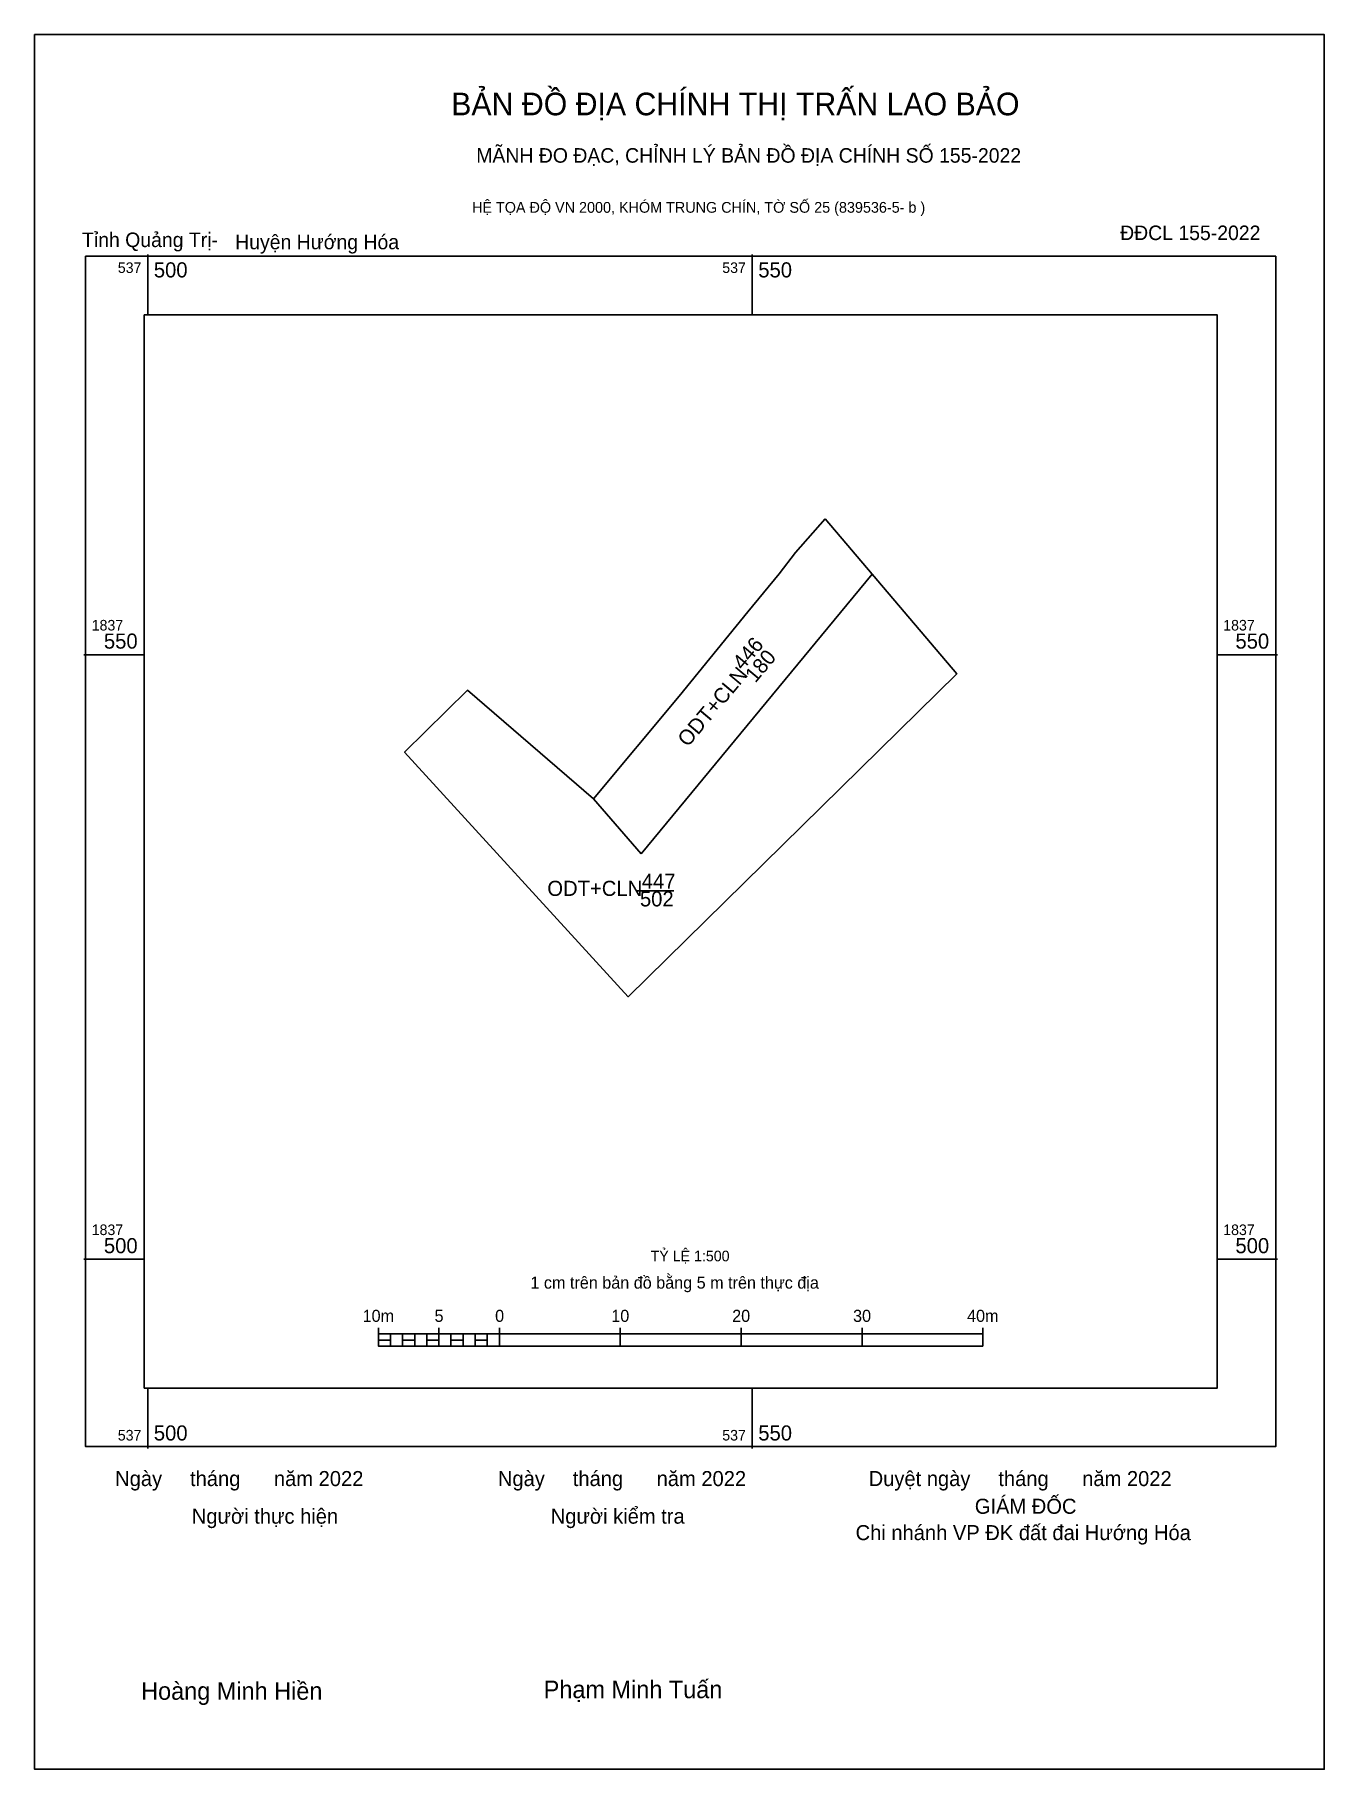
# Model space of a CAD drawing. Extents: x 537080 to 537597, y 1836996 to 1837601.
# Drawn here: x 537490.6 to 537597.3, y 1837457.8 to 1837601.3 of the extents above.
import ezdxf

# ---------------------------------------------------------------- set-up
doc = ezdxf.new("R2010")
doc.units = 0
for name, color, linetype in [('KICH THUOC', 7, 'Continuous'), ('Level 10', 7, 'Continuous'), ('Level 15', 7, 'Continuous'), ('Level 27', 7, 'Continuous'), ('Level 50', 7, 'Continuous'), ('Level 6', 7, 'Continuous'), ('Level 62', 7, 'Continuous'), ('Level 63', 7, 'Continuous'), ('Level 9', 7, 'Continuous')]:
    doc.layers.add(name, color=color, linetype=linetype)

msp = doc.modelspace()

# ---------------------------------------------------------------- linework, layer by layer
at = {"layer": 'KICH THUOC'}
for p, q in [((537500, 1837583.1), (537500, 1837578.1)), ((537550, 1837583.1), (537550, 1837578.1)), ((537494.7, 1837550), (537499.7, 1837550)), ((537588.46, 1837550), (537593.46, 1837550)), ((537494.7, 1837500), (537499.7, 1837500)), ((537588.46, 1837500), (537593.46, 1837500)), ((537519.08, 1837494.32), (537519.08, 1837492.82)), ((537519.08, 1837493.82), (537569.08, 1837493.82)), ((537520.08, 1837493.82), (537520.08, 1837492.82)), ((537521.08, 1837493.82), (537521.08, 1837492.82)), ((537522.08, 1837493.82), (537522.08, 1837492.82)), ((537523.08, 1837493.82), (537523.08, 1837492.82)), ((537524.08, 1837494.32), (537524.08, 1837492.82)), ((537524.08, 1837493.82), (537524.08, 1837492.82)), ((537525.08, 1837493.82), (537525.08, 1837492.82)), ((537526.08, 1837493.82), (537526.08, 1837492.82)), ((537527.08, 1837493.82), (537527.08, 1837492.82)), ((537528.08, 1837493.82), (537528.08, 1837492.82)), ((537529.08, 1837494.32), (537529.08, 1837492.82)), ((537529.08, 1837493.82), (537529.08, 1837492.82)), ((537539.08, 1837494.32), (537539.08, 1837492.82)), ((537549.08, 1837494.32), (537549.08, 1837492.82)), ((537559.08, 1837494.32), (537559.08, 1837492.82)), ((537569.08, 1837494.32), (537569.08, 1837492.82)), ((537519.08, 1837492.82), (537569.08, 1837492.82)), ((537500, 1837489.35), (537500, 1837484.35)), ((537550, 1837489.35), (537550, 1837484.35))]:
    msp.add_line(p, q, dxfattribs=at)
for points in [[(537519.08, 1837493.32), (537520.08, 1837493.32), (537520.08, 1837492.82), (537519.08, 1837492.82)], [(537519.08, 1837493.32), (537520.08, 1837493.32), (537520.08, 1837492.82), (537519.08, 1837492.82)], [(537521.08, 1837493.32), (537522.08, 1837493.32), (537522.08, 1837492.82), (537521.08, 1837492.82)], [(537523.08, 1837493.32), (537524.08, 1837493.32), (537524.08, 1837492.82), (537523.08, 1837492.82)], [(537525.08, 1837493.32), (537526.08, 1837493.32), (537526.08, 1837492.82), (537525.08, 1837492.82)], [(537527.08, 1837493.32), (537528.08, 1837493.32), (537528.08, 1837492.82), (537527.08, 1837492.82)]]:
    msp.add_lwpolyline(points, close=True, dxfattribs=at)
at = {"layer": 'Level 10'}
msp.add_lwpolyline([(537556.04, 1837561.24), (537566.92, 1837548.43), (537539.73, 1837521.71), (537521.24, 1837541.94), (537526.44, 1837547.06), (537536.88, 1837538.07), (537543.95, 1837546.57), (537549.64, 1837553.55), (537552.24, 1837556.7), (537553.59, 1837558.46)], close=True, dxfattribs=at)
at = {"layer": 'Level 15'}
msp.add_line((537559.92, 1837556.66), (537540.82, 1837533.54), dxfattribs=at)
msp.add_lwpolyline([(537490.64, 1837601.28), (537597.32, 1837601.28), (537597.32, 1837457.82), (537490.64, 1837457.82)], close=True, dxfattribs=at)
at = {"layer": 'Level 27'}
msp.add_line((537526.44, 1837547.06), (537526.44, 1837547.06), dxfattribs=at)
msp.add_line((537526.44, 1837547.06), (537526.44, 1837547.06), dxfattribs=at)
at = {"layer": 'Level 50'}
msp.add_line((537536.88, 1837538.07), (537540.82, 1837533.54), dxfattribs=at)
at = {"layer": 'Level 6'}
msp.add_lwpolyline([(537540.44, 1837530.48), (537543.51, 1837530.48)], dxfattribs=at)
at = {"layer": 'Level 62'}
msp.add_lwpolyline([(537499.7, 1837578.1), (537588.46, 1837578.1), (537588.46, 1837489.35), (537499.7, 1837489.35)], close=True, dxfattribs=at)
at = {"layer": 'Level 63'}
msp.add_lwpolyline([(537494.86, 1837582.95), (537593.3, 1837582.95), (537593.3, 1837484.51), (537494.86, 1837484.51)], close=True, dxfattribs=at)

# ---------------------------------------------------------------- texts
at = {"layer": 'KICH THUOC'}
for s, height, p in [('537', 0.875, (537497.52, 1837581.57)), ('500', 1.25, (537500.5, 1837581.2)), ('537', 0.875, (537547.52, 1837581.57)), ('550', 1.25, (537550.5, 1837581.2)), ('1837', 0.875, (537495.36, 1837552)), ('1837', 0.875, (537588.96, 1837552)), ('550', 1.25, (537496.37, 1837550.5)), ('550', 1.25, (537589.97, 1837550.5)), ('1837', 0.875, (537495.36, 1837502)), ('1837', 0.875, (537588.96, 1837502)), ('500', 1.25, (537496.37, 1837500.5)), ('500', 1.25, (537589.97, 1837500.5)), ('1 cm trên bản đồ bằng 5 m trên thực địa', 1, (537531.65, 1837497.57)), ('10m', 1, (537517.77, 1837494.82)), ('5', 1, (537523.72, 1837494.82)), ('0', 1, (537528.73, 1837494.82)), ('10', 1, (537538.34, 1837494.82)), ('20', 1, (537548.34, 1837494.82)), ('30', 1, (537558.34, 1837494.82)), ('40m', 1, (537567.77, 1837494.82)), ('537', 0.875, (537497.52, 1837485.01)), ('500', 1.25, (537500.5, 1837485.01)), ('537', 0.875, (537547.52, 1837485.01)), ('550', 1.25, (537550.5, 1837485.01))]:
    msp.add_text(s, height=height, dxfattribs=at).set_placement(p)
at = {"layer": 'Level 6'}
for s, p in [('446', (537549.22, 1837548.65)), ('180', (537550.26, 1837547.61)), ('ODT+CLN', (537544.67, 1837542.3))]:
    msp.add_text(s, height=1.25, rotation=50.0297, dxfattribs=at).set_placement(p)
for s, height, p in [('ODT+CLN', 1.25, (537533.05, 1837530.05)), ('447', 1.25, (537540.86, 1837530.64)), ('502', 1.25, (537540.71, 1837529.18)), ('TỶ LỆ 1:500', 0.879, (537541.59, 1837499.83))]:
    msp.add_text(s, height=height, dxfattribs=at).set_placement(p)
at = {"layer": 'Level 63'}
for s, height, p in [('BẢN ĐỒ ĐỊA CHÍNH THỊ TRẤN LAO BẢO', 1.8718, (537525.1, 1837594.61)), ('MÃNH ĐO ĐẠC, CHỈNH LÝ BẢN ĐỒ ĐỊA CHÍNH SỐ 155-2022', 1.2011, (537527.17, 1837590.69)), ('HỆ TỌA ĐỘ VN 2000, KHÓM TRUNG CHÍN, TỜ SỐ 25 (839536-5- b )', 0.8891, (537526.82, 1837586.55)), ('Ngày     tháng      năm 2022', 1.2442, (537497.3, 1837481.24)), ('Ngày     tháng      năm 2022', 1.2442, (537528.96, 1837481.24)), ('Duyệt ngày     tháng      năm 2022', 1.2442, (537559.63, 1837481.24)), ('Người thực hiện', 1.2442, (537503.64, 1837478.13)), ('Người kiểm tra', 1.2442, (537533.33, 1837478.13)), ('GIÁM ĐỐC', 1.244, (537568.41, 1837478.95)), ('Chi nhánh VP ĐK đất đai Hướng Hóa', 1.2442, (537558.55, 1837476.77)), ('Hoàng Minh Hiền', 1.4512, (537499.45, 1837463.57)), ('Phạm Minh Tuấn', 1.4512, (537532.75, 1837463.7))]:
    msp.add_text(s, height=height, dxfattribs=at).set_placement(p)
at = {"layer": 'Level 9'}
for s, p in [('ĐĐCL 155-2022', (537580.43, 1837584.29)), ('Tỉnh Quảng Trị-', (537494.56, 1837583.71)), ('Huyện Hướng Hóa', (537507.23, 1837583.53))]:
    msp.add_text(s, height=1.2011, dxfattribs=at).set_placement(p)

doc.saveas('drawing.dxf')
